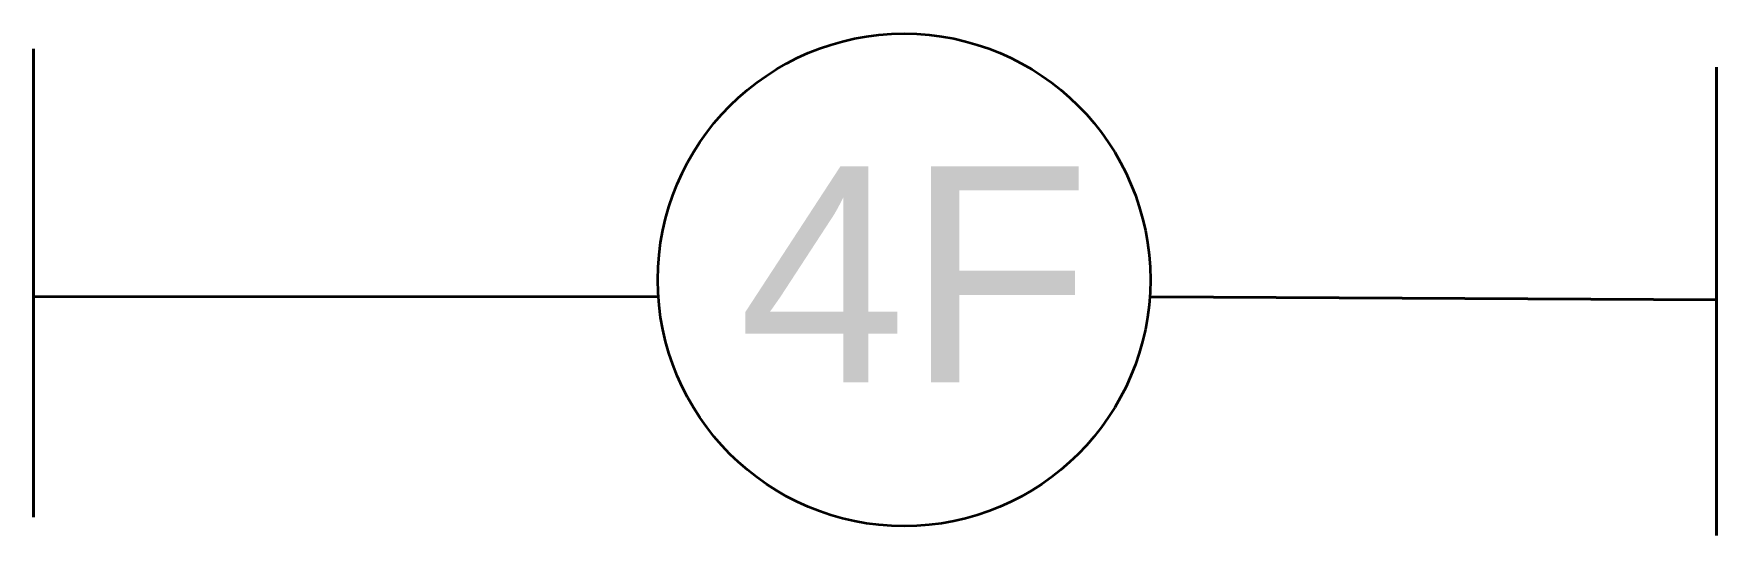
# Model space of a CAD drawing. Header units: millimetres. Extents: x 0 to 3492, y -495 to 546.
import ezdxf

# ---------------------------------------------------------------- set-up
doc = ezdxf.new("R2010")
doc.units = ezdxf.units.MM
doc.header["$MEASUREMENT"] = 0
doc.layers.add('PDF_Geometry', color=7, linetype='Continuous', true_color=0xfd8379)
doc.layers.add('PDF_Text', color=7, linetype='Continuous')
doc.styles.add('PDF TimesNewRomanPSMT', font='arial.ttf')

msp = doc.modelspace()

# ---------------------------------------------------------------- linework, layer by layer
at = {"layer": 'PDF_Geometry', "color": 1, "lineweight": 40}
for points in [[(0, -457.2), (0, 514.3)], [(3492.4, -495.3), (3492.4, 476.2)], [(2317.7, 0), (3492.4, -6.3)]]:
    msp.add_lwpolyline(points, dxfattribs=at)
at = {"layer": 'PDF_Geometry', "color": 1, "lineweight": 35}
msp.add_lwpolyline([(1295.4, 0), (0, 0)], dxfattribs=at)
msp.add_circle((1806.5, 34.9), 511.2, dxfattribs=at)

# ---------------------------------------------------------------- texts
at = {"layer": 'PDF_Text', "color": 1, "insert": (1462.7, 46.4), "char_height": 448.68, "attachment_point": 4, "style": 'PDF TimesNewRomanPSMT'}
msp.add_mtext('4F', dxfattribs=at)

doc.saveas('drawing.dxf')
